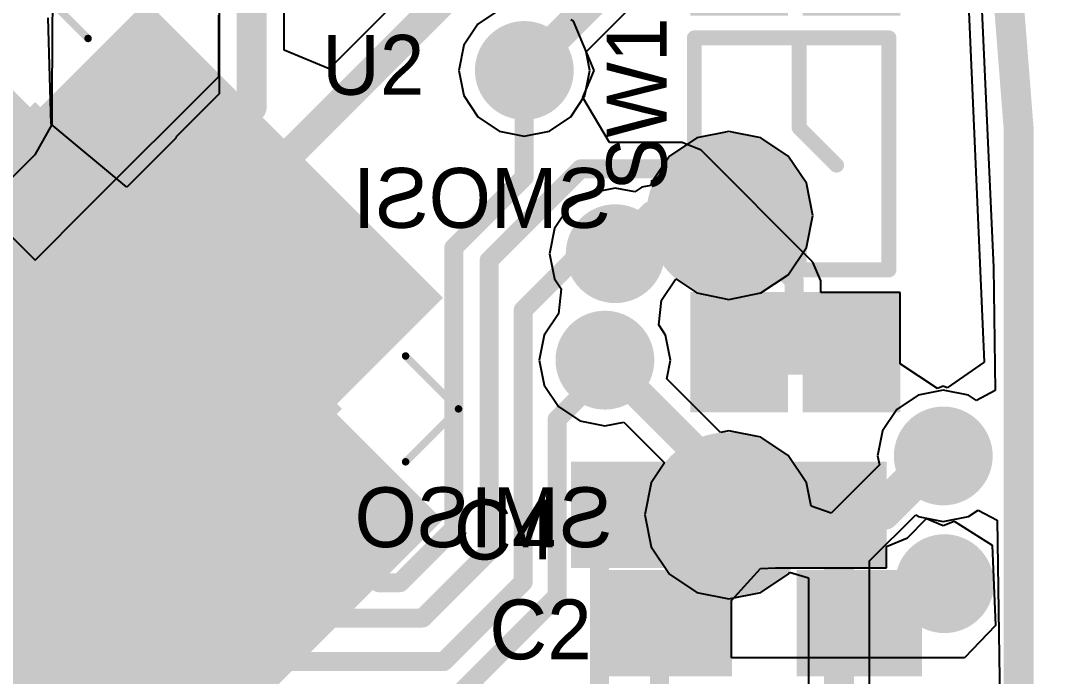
# Model space of a CAD drawing. Header units: millimetres. Extents: x 60.9 to 81, y 34.2 to 64.9.
# Drawn here: x 74.12 to 80.97, y 49.32 to 53.71 of the extents above; entities that cross this region are included whole.
import ezdxf

# ---------------------------------------------------------------- set-up
doc = ezdxf.new("R2010")
doc.units = ezdxf.units.MM
for name, color, linetype in [('BottomLayer', 5, 'Continuous'), ('BottomOverlay', 54, 'Continuous'), ('BottomPaste', 16, 'Continuous'), ('BottomSolder', 6, 'Continuous'), ('KeepOutLayer', 6, 'Continuous'), ('MultiLayer', 9, 'Continuous'), ('TopLayer', 1, 'Continuous'), ('TopOverlay', 2, 'Continuous'), ('TopPaste', 8, 'Continuous'), ('TopSolder', 216, 'Continuous'), ('ViaHoleLayer', 16, 'Continuous')]:
    doc.layers.add(name, color=color, linetype=linetype)

# ---------------------------------------------------------------- blocks, each defined once
blk = doc.blocks.new('0402_3')
at = {"layer": 'TopLayer'}
for points in [[(-0.9524999999999999, -0.254), (-0.3175, -0.254), (-0.9524999999999999, 0.254), (-0.3175, 0.254)], [(0.3175, -0.254), (0.9524999999999999, -0.254), (0.3175, 0.254), (0.9524999999999999, 0.254)]]:
    blk.add_solid(points, dxfattribs=at)
at = {"layer": 'TopPaste'}
for points in [[(-0.9524999999999999, -0.254), (-0.3175, -0.254), (-0.9524999999999999, 0.254), (-0.3175, 0.254)], [(0.3175, -0.254), (0.9524999999999999, -0.254), (0.3175, 0.254), (0.9524999999999999, 0.254)]]:
    blk.add_solid(points, dxfattribs=at)
at = {"layer": 'TopSolder'}
for points in [[(-1.0541, -0.3556), (-0.2159, -0.3556), (-1.0541, 0.3556), (-0.2159, 0.3556)], [(0.2159, -0.3556), (1.0541, -0.3556), (0.2159, 0.3556), (1.0541, 0.3556)]]:
    blk.add_solid(points, dxfattribs=at)
blk = doc.blocks.new('0402_14')
at = {"layer": 'TopLayer'}
for points in [[(-0.9524999999999999, -0.254), (-0.3175, -0.254), (-0.9524999999999999, 0.254), (-0.3175, 0.254)], [(0.3175, -0.254), (0.9524999999999999, -0.254), (0.3175, 0.254), (0.9524999999999999, 0.254)]]:
    blk.add_solid(points, dxfattribs=at)
at = {"layer": 'TopPaste'}
for points in [[(-0.9524999999999999, -0.254), (-0.3175, -0.254), (-0.9524999999999999, 0.254), (-0.3175, 0.254)], [(0.3175, -0.254), (0.9524999999999999, -0.254), (0.3175, 0.254), (0.9524999999999999, 0.254)]]:
    blk.add_solid(points, dxfattribs=at)
at = {"layer": 'TopSolder'}
for points in [[(-1.0541, -0.3556), (-0.2159, -0.3556), (-1.0541, 0.3556), (-0.2159, 0.3556)], [(0.2159, -0.3556), (1.0541, -0.3556), (0.2159, 0.3556), (1.0541, 0.3556)]]:
    blk.add_solid(points, dxfattribs=at)
blk = doc.blocks.new('EM9304V01_QFN28_4X4_17')
at = {"layer": 'TopLayer'}
for points in [[(-1.29999994, 1.55000198), (-1.10000034, 1.55000198), (-1.29999994, 2.35000038), (-1.10000034, 2.35000038)], [(-0.90000074, 1.55000198), (-0.7000011399999999, 1.55000198), (-0.90000074, 2.35000038), (-0.7000011399999999, 2.35000038)], [(-0.5149977, 1.55000198), (-0.2850007, 1.55000198), (-0.5149977, 2.35000038), (-0.2850007, 2.35000038)], [(-0.0999998, 1.55000198), (0.0999998, 1.55000198), (-0.0999998, 2.35000038), (0.0999998, 2.35000038)], [(0.2999994, 1.55000198), (0.499999, 1.55000198), (0.2999994, 2.35000038), (0.499999, 2.35000038)], [(0.7000011399999999, 1.55000198), (0.90000074, 1.55000198), (0.7000011399999999, 2.35000038), (0.90000074, 2.35000038)], [(1.10000034, 1.55000198), (1.29999994, 1.55000198), (1.10000034, 2.35000038), (1.29999994, 2.35000038)], [(2.34999784, 1.0999978), (2.34999784, 1.2999974), (1.54999944, 1.0999978), (1.54999944, 1.2999974)], [(-1.20000014, -1.20000014), (1.20000014, -1.20000014), (-1.20000014, 1.20000014), (1.20000014, 1.20000014)], [(2.34999784, 0.7000036799999999), (2.34999784, 0.90000328), (1.54999944, 0.7000036799999999), (1.54999944, 0.90000328)], [(2.34999784, 0.2999994), (2.34999784, 0.499999), (1.54999944, 0.2999994), (1.54999944, 0.499999)], [(2.35000038, -0.0999998), (2.35000038, 0.0999998), (1.55000198, -0.0999998), (1.55000198, 0.0999998)], [(2.35000038, -0.5149977), (2.35000038, -0.2850007), (1.55000198, -0.5149977), (1.55000198, -0.2850007)], [(2.35000038, -0.90000074), (2.35000038, -0.7000011399999999), (1.55000198, -0.90000074), (1.55000198, -0.7000011399999999)]]:
    blk.add_solid(points, dxfattribs=at)
at = {"layer": 'TopOverlay', "const_width": 0.0499999}
for points in [[(-2.00000108, 2.00000108), (-1.50004272, 2.00000108)], [(1.50008082, 2.00000108), (2.00000108, 2.00000108)], [(2.00000362, 1.50004526), (2.00000108, 2.00000108)]]:
    blk.add_lwpolyline(points, dxfattribs=at)
at = {"layer": 'TopOverlay', "const_width": 0.02499868}
for points in [[(-1.51254206, 2.00000108, 1), (-1.48754338, 2.00000108, 1)], [(1.48758148, 2.00000108, 1), (1.51258016, 2.00000108, 1)], [(1.98750174, 2.00000108, 1), (2.01250042, 2.00000108, 1)], [(1.98750174, 2.00000108, 1), (2.01250042, 2.00000108, 1)], [(1.98750428, 1.50004526, 1), (2.01250296, 1.50004526, 1)]]:
    blk.add_lwpolyline(points, format="xyb", close=True, dxfattribs=at)
at = {"layer": 'TopPaste'}
for points in [[(-1.29999994, 1.55000198), (-1.10000034, 1.55000198), (-1.29999994, 2.35000038), (-1.10000034, 2.35000038)], [(-0.90000074, 1.55000198), (-0.7000011399999999, 1.55000198), (-0.90000074, 2.35000038), (-0.7000011399999999, 2.35000038)], [(-0.5149977, 1.55000198), (-0.2850007, 1.55000198), (-0.5149977, 2.35000038), (-0.2850007, 2.35000038)], [(-0.0999998, 1.55000198), (0.0999998, 1.55000198), (-0.0999998, 2.35000038), (0.0999998, 2.35000038)], [(0.2999994, 1.55000198), (0.499999, 1.55000198), (0.2999994, 2.35000038), (0.499999, 2.35000038)], [(0.7000011399999999, 1.55000198), (0.90000074, 1.55000198), (0.7000011399999999, 2.35000038), (0.90000074, 2.35000038)], [(1.10000034, 1.55000198), (1.29999994, 1.55000198), (1.10000034, 2.35000038), (1.29999994, 2.35000038)], [(2.34999784, 1.0999978), (2.34999784, 1.2999974), (1.54999944, 1.0999978), (1.54999944, 1.2999974)], [(-1.20000014, -1.20000014), (1.20000014, -1.20000014), (-1.20000014, 1.20000014), (1.20000014, 1.20000014)], [(2.34999784, 0.7000036799999999), (2.34999784, 0.90000328), (1.54999944, 0.7000036799999999), (1.54999944, 0.90000328)], [(2.34999784, 0.2999994), (2.34999784, 0.499999), (1.54999944, 0.2999994), (1.54999944, 0.499999)], [(2.35000038, -0.0999998), (2.35000038, 0.0999998), (1.55000198, -0.0999998), (1.55000198, 0.0999998)], [(2.35000038, -0.5149977), (2.35000038, -0.2850007), (1.55000198, -0.5149977), (1.55000198, -0.2850007)], [(2.35000038, -0.90000074), (2.35000038, -0.7000011399999999), (1.55000198, -0.90000074), (1.55000198, -0.7000011399999999)]]:
    blk.add_solid(points, dxfattribs=at)
at = {"layer": 'TopSolder'}
for points in [[(-1.40159994, 1.44840198), (-0.99840034, 1.44840198), (-1.40159994, 2.45160038), (-0.99840034, 2.45160038)], [(-1.00160074, 1.44840198), (-0.59840114, 1.44840198), (-1.00160074, 2.45160038), (-0.59840114, 2.45160038)], [(-0.6165976999999999, 1.44840198), (-0.1834007, 1.44840198), (-0.6165976999999999, 2.45160038), (-0.1834007, 2.45160038)], [(-0.2015998, 1.44840198), (0.2015998, 1.44840198), (-0.2015998, 2.45160038), (0.2015998, 2.45160038)], [(0.1983994, 1.44840198), (0.601599, 1.44840198), (0.1983994, 2.45160038), (0.601599, 2.45160038)], [(0.59840114, 1.44840198), (1.00160074, 1.44840198), (0.59840114, 2.45160038), (1.00160074, 2.45160038)], [(0.99840034, 1.44840198), (1.40159994, 1.44840198), (0.99840034, 2.45160038), (1.40159994, 2.45160038)], [(-1.45000218, -1.45001488), (1.4499971, -1.45001488), (-1.45000218, 1.4499844), (1.4499971, 1.4499844)], [(-1.44840198, 0.99840034), (-1.44840198, 1.40159994), (-2.45160038, 0.99840034), (-2.45160038, 1.40159994)], [(2.45159784, 0.9983977999999999), (2.45159784, 1.4015974), (1.44839944, 0.9983977999999999), (1.44839944, 1.4015974)], [(-1.30160014, -1.30160014), (1.30160014, -1.30160014), (-1.30160014, 1.30160014), (1.30160014, 1.30160014)], [(2.45159784, 0.59840368), (2.45159784, 1.00160328), (1.44839944, 0.59840368), (1.44839944, 1.00160328)], [(2.45159784, 0.1983994), (2.45159784, 0.601599), (1.44839944, 0.1983994), (1.44839944, 0.601599)], [(2.45160038, -0.2015998), (2.45160038, 0.2015998), (1.44840198, -0.2015998), (1.44840198, 0.2015998)], [(2.45160038, -0.6165976999999999), (2.45160038, -0.1834007), (1.44840198, -0.6165976999999999), (1.44840198, -0.1834007)], [(2.45160038, -1.00160074), (2.45160038, -0.59840114), (1.44840198, -1.00160074), (1.44840198, -0.59840114)], [(2.45160038, -1.40159994), (2.45160038, -0.99840034), (1.44840198, -1.40159994), (1.44840198, -0.99840034)], [(0.99840034, -2.45160038), (1.40159994, -2.45160038), (0.99840034, -1.44840198), (1.40159994, -1.44840198)]]:
    blk.add_solid(points, dxfattribs=at)
blk = doc.blocks.new('TP_19')
at = {"layer": 'BottomLayer', "const_width": 0.4499991}
blk.add_lwpolyline([(-0.22500082, 0, 1), (0.22500082, 0, 1)], format="xyb", close=True, dxfattribs=at)
at = {"layer": 'BottomPaste', "const_width": 0.4499991}
blk.add_lwpolyline([(-0.22500082, 0, 1), (0.22500082, 0, 1)], format="xyb", close=True, dxfattribs=at)
at = {"layer": 'BottomSolder', "const_width": 0.5515991}
blk.add_lwpolyline([(-0.27580082, 0, 1), (0.27580082, 0, 1)], format="xyb", close=True, dxfattribs=at)
blk = doc.blocks.new('TP_20')
at = {"layer": 'BottomLayer', "const_width": 0.4499991}
blk.add_lwpolyline([(-0.22500082, 0, 1), (0.22500082, 0, 1)], format="xyb", close=True, dxfattribs=at)
at = {"layer": 'BottomPaste', "const_width": 0.4499991}
blk.add_lwpolyline([(-0.22500082, 0, 1), (0.22500082, 0, 1)], format="xyb", close=True, dxfattribs=at)
at = {"layer": 'BottomSolder', "const_width": 0.5515991}
blk.add_lwpolyline([(-0.27580082, 0, 1), (0.27580082, 0, 1)], format="xyb", close=True, dxfattribs=at)
blk = doc.blocks.new('SW_TACT_EVPBB_27')
at = {"layer": 'TopLayer'}
for points in [[(-0.2999994, 0.9749993199999999), (-0.2999994, 0.52500276), (0.2999994, 0.9749993199999999), (0.2999994, 0.52500276)], [(2.35000038, 0.9749993199999999), (2.35000038, 0.52500276), (2.94999918, 0.9749993199999999), (2.94999918, 0.52500276)], [(-0.2999994, 0.22499828), (-0.2999994, -0.22499828), (0.2999994, 0.22499828), (0.2999994, -0.22499828)], [(2.35000038, 0.22499828), (2.35000038, -0.22499828), (2.94999918, 0.22499828), (2.94999918, -0.22499828)]]:
    blk.add_solid(points, dxfattribs=at)
at = {"layer": 'TopOverlay', "const_width": 0.0999998}
for points in [[(2.10000088, 1.00000054), (0.5499989, 1.00000054)], [(0.5499989, -0.2999994), (0.5499989, 1.00000054)], [(2.10000088, -0.2999994), (2.10000088, 1.00000054)], [(1.15000024, 0.40000174), (1.39999974, 0.6500012399999999)], [(1.00000054, 0.40000174), (0.5499989, 0.40000174)], [(1.15000024, 0.40000174), (0.9999979999999999, 0.40000174)], [(2.04999844, 0.40000174), (1.5999968, 0.40000174)], [(2.10000088, -0.2999994), (0.5499989, -0.2999994)]]:
    blk.add_lwpolyline(points, dxfattribs=at)
at = {"layer": 'TopOverlay', "const_width": 0.0499999}
for points in [[(0.52500022, 1.00000054, 1), (0.57499758, 1.00000054, 1)], [(0.52500022, 1.00000054, 1), (0.57499758, 1.00000054, 1)], [(2.0750022, 1.00000054, 1), (2.12499956, 1.00000054, 1)], [(2.0750022, 1.00000054, 1), (2.12499956, 1.00000054, 1)], [(1.37500106, 0.6500012399999999, 1), (1.42499842, 0.6500012399999999, 1)], [(0.52500022, 0.40000174, 1), (0.57499758, 0.40000174, 1)], [(0.9749993199999999, 0.40000174, 1), (1.02499668, 0.40000174, 1)], [(0.97500186, 0.40000174, 1), (1.02499922, 0.40000174, 1)], [(1.12500156, 0.40000174, 1), (1.17499892, 0.40000174, 1)], [(1.12500156, 0.40000174, 1), (1.17499892, 0.40000174, 1)], [(1.57499812, 0.40000174, 1), (1.62499548, 0.40000174, 1)], [(2.02499976, 0.40000174, 1), (2.07499712, 0.40000174, 1)], [(0.52500022, -0.2999994, 1), (0.57499758, -0.2999994, 1)], [(0.52500022, -0.2999994, 1), (0.57499758, -0.2999994, 1)], [(2.0750022, -0.2999994, 1), (2.12499956, -0.2999994, 1)], [(2.0750022, -0.2999994, 1), (2.12499956, -0.2999994, 1)]]:
    blk.add_lwpolyline(points, format="xyb", close=True, dxfattribs=at)
at = {"layer": 'TopPaste'}
for points in [[(-0.2999994, 0.9749993199999999), (-0.2999994, 0.52500276), (0.2999994, 0.9749993199999999), (0.2999994, 0.52500276)], [(2.35000038, 0.9749993199999999), (2.35000038, 0.52500276), (2.94999918, 0.9749993199999999), (2.94999918, 0.52500276)], [(-0.2999994, 0.22499828), (-0.2999994, -0.22499828), (0.2999994, 0.22499828), (0.2999994, -0.22499828)], [(2.35000038, 0.22499828), (2.35000038, -0.22499828), (2.94999918, 0.22499828), (2.94999918, -0.22499828)]]:
    blk.add_solid(points, dxfattribs=at)
at = {"layer": 'TopSolder'}
for points in [[(-0.4015994, 1.07659932), (-0.4015994, 0.42340276), (0.4015994, 1.07659932), (0.4015994, 0.42340276)], [(2.24840038, 1.07659932), (2.24840038, 0.42340276), (3.05159918, 1.07659932), (3.05159918, 0.42340276)], [(-0.4015994, 0.32659828), (-0.4015994, -0.32659828), (0.4015994, 0.32659828), (0.4015994, -0.32659828)], [(2.24840038, 0.32659828), (2.24840038, -0.32659828), (3.05159918, 0.32659828), (3.05159918, -0.32659828)]]:
    blk.add_solid(points, dxfattribs=at)

msp = doc.modelspace()

# ---------------------------------------------------------------- linework, layer by layer
at = {"layer": 'BottomLayer'}
for p, q in [((80.47781212, 55.1737276), (80.61911486, 52.05734318)), ((77.89884852, 53.49739618), (78.41244922, 54.01099688)), ((77.31729265999999, 53.77731942), (77.17499169999999, 53.68223706)), ((77.17499169999999, 53.68223706), (77.07990934, 53.5399361)), ((77.07990934, 53.5399361), (77.04652104, 53.3720802)), ((77.92377608, 53.3720802), (77.89884852, 53.49739618)), ((77.04652104, 53.3720802), (77.07990934, 53.2042243)), ((77.89038778, 53.2042243), (77.92377608, 53.3720802)), ((77.07990934, 53.2042243), (77.17499169999999, 53.06192334)), ((77.79530541999999, 53.06192334), (77.89038778, 53.2042243)), ((77.17499169999999, 53.06192334), (77.31729265999999, 52.96684097999999)), ((77.65300445999999, 52.96684097999999), (77.79530541999999, 53.06192334)), ((77.31729265999999, 52.96684097999999), (77.48514856, 52.93345267999999)), ((77.48514856, 52.93345267999999), (77.65300445999999, 52.96684097999999)), ((78.85166856, 52.96409269999999), (78.63706904, 52.92140546)), ((79.06626808, 52.92140546), (78.85166856, 52.96409269999999)), ((78.63706904, 52.92140546), (78.45514154, 52.79984614)), ((79.24819558, 52.79984614), (79.06626808, 52.92140546)), ((78.45514154, 52.79984614), (78.33358222, 52.61791864)), ((79.36975489999999, 52.61791864), (79.24819558, 52.79984614)), ((78.33078822, 52.60386736), (78.26969106, 52.591716)), ((78.33358222, 52.61791864), (78.33078822, 52.60386736)), ((79.41244214, 52.40331912), (79.36975489999999, 52.61791864)), ((77.92435266, 52.55303942), (77.7820517, 52.45795706)), ((78.09220855999999, 52.58642772), (77.92435266, 52.55303942)), ((78.22287632, 52.56043589999999), (78.09220855999999, 52.58642772)), ((78.26969106, 52.591716), (78.22287632, 52.56043589999999)), ((77.7820517, 52.45795706), (77.68696933999999, 52.3156561)), ((79.36975489999999, 52.1887196), (79.41244214, 52.40331912)), ((77.68696933999999, 52.3156561), (77.65358103999999, 52.1478002)), ((79.24819558, 52.0067921), (79.36975489999999, 52.1887196)), ((77.65358103999999, 52.1478002), (77.68696933999999, 51.9799443)), ((80.61911486, 52.05734318), (80.63154308, 51.23459146)), ((77.68696933999999, 51.9799443), (77.73231088, 51.9120882)), ((78.40236795999999, 51.83764588), (78.49679246, 51.97896132)), ((78.49679246, 51.97896132), (78.63706904, 51.88523278)), ((79.06626808, 51.88523278), (79.24819558, 52.0067921)), ((77.73231088, 51.9120882), (77.71346916, 51.74675452)), ((78.63706904, 51.88523278), (78.85166856, 51.84254554)), ((78.85166856, 51.84254554), (79.06626808, 51.88523278)), ((78.38352624, 51.6723122), (78.40236795999999, 51.83764588)), ((77.71346916, 51.74675452), (77.61838934, 51.6044561)), ((78.42886777999999, 51.6044561), (78.38352624, 51.6723122)), ((77.61838934, 51.6044561), (77.58500104, 51.43660019999999)), ((78.46225607999999, 51.43660019999999), (78.42886777999999, 51.6044561)), ((77.58500104, 51.43660019999999), (77.61838934, 51.26874429999999)), ((78.43732852, 51.31128422), (78.46225607999999, 51.43660019999999)), ((78.79565902, 50.95295372), (78.43732852, 51.31128422)), ((77.61838934, 51.26874429999999), (77.7134717, 51.12644333999999)), ((80.28422856, 51.23514772), (80.11637266, 51.20175941999999)), ((80.45208446, 51.20175941999999), (80.28422856, 51.23514772)), ((80.63154308, 51.23459146), (80.50556162, 51.1660267)), ((80.11637266, 51.20175941999999), (79.9740717, 51.10667706)), ((80.50556162, 51.1660267), (80.45208446, 51.20175941999999)), ((77.7134717, 51.12644333999999), (77.85577266, 51.03136098)), ((79.9740717, 51.10667706), (79.87898933999999, 50.9643761)), ((77.85577266, 51.03136098), (78.02362855999999, 50.99797268)), ((78.02362855999999, 50.99797268), (78.14894454, 51.02290024)), ((78.14894454, 51.02290024), (78.4218396, 50.75000518)), ((78.85166856, 50.96409415999999), (78.79565902, 50.95295372)), ((79.06626808, 50.92140692), (78.85166856, 50.96409415999999)), ((79.87898933999999, 50.9643761), (79.84560103999999, 50.7965202)), ((79.24819558, 50.7998476), (79.06626808, 50.92140692)), ((78.4218396, 50.75000518), (78.33358222, 50.6179201)), ((79.36975489999999, 50.6179201), (79.24819558, 50.7998476)), ((79.84560103999999, 50.7965202), (79.85746284, 50.736881)), ((79.85746284, 50.736881), (79.53410305999999, 50.41352122)), ((78.33358222, 50.6179201), (78.29089497999999, 50.40332058)), ((79.4011366, 50.4601607), (79.36975489999999, 50.6179201)), ((78.29089497999999, 50.40332058), (78.33358222, 50.18872106)), ((79.53410305999999, 50.41352122), (79.4011366, 50.4601607)), ((79.79218738, 50.0948325), (80.09974582, 50.40239094)), ((80.09974582, 50.40239094), (80.11637266, 50.39128098)), ((80.45208446, 50.39128098), (80.51661315999999, 50.43439747999999)), ((80.51661315999999, 50.43439747999999), (80.64464439999999, 50.36720177999999)), ((80.11637266, 50.39128098), (80.28422856, 50.35789268)), ((80.28422856, 50.35789268), (80.45208446, 50.39128098)), ((80.64464439999999, 50.36720177999999), (80.66623186, 48.93811142)), ((78.33358222, 50.18872106), (78.45514154, 50.00679356)), ((79.79218738, 49.0344079), (79.79218738, 50.0948325)), ((78.45514154, 50.00679356), (78.63706904, 49.88523424)), ((79.06626808, 49.88523424), (79.24819558, 50.00679356)), ((79.24819558, 50.00679356), (79.25734974, 50.02049178)), ((79.25734974, 50.02049178), (79.38434973999999, 49.9819676)), ((79.38434973999999, 49.9819676), (79.38434973999999, 48.9499402)), ((78.63706904, 49.88523424), (78.85166856, 49.842547)), ((78.85166856, 49.842547), (79.06626808, 49.88523424))]:
    msp.add_line(p, q, dxfattribs=at)
at = {"layer": 'BottomLayer', "const_width": 0.1999996}
for points in [[(77.48514856, 53.3720802), (78.51638856, 54.4033202)], [(78.09220855999999, 52.1478002), (78.34772747999999, 52.40331912)], [(78.34772747999999, 52.40331912), (78.85166856, 52.40331912)], [(78.02362855999999, 51.43660019999999), (78.85166856, 50.6085602)], [(79.58826855999999, 50.1793002), (80.28422856, 50.8752602)], [(80.28422856, 50.7965202), (80.28422856, 50.8752602)], [(78.85166856, 50.40332058), (78.85166856, 50.6085602)], [(79.58826855999999, 48.9499402), (79.58826855999999, 50.1793002)]]:
    msp.add_lwpolyline(points, dxfattribs=at)
at = {"layer": 'BottomLayer'}
for points, const_width in [([(77.32004855999999, 53.3720802, 1), (77.65024856, 53.3720802, 1)], 0.3302), ([(77.43514866, 53.3720802, 1), (77.53514846, 53.3720802, 1)], 0.0999998), ([(77.92710856, 52.1478002, 1), (78.25730856, 52.1478002, 1)], 0.3302), ([(78.29772758, 52.40331912, 1), (78.39772737999999, 52.40331912, 1)], 0.0999998), ([(78.29772758, 52.40331912, 1), (78.39772737999999, 52.40331912, 1)], 0.0999998), ([(78.80166865999999, 52.40331912, 1), (78.90166846, 52.40331912, 1)], 0.0999998), ([(78.04220866, 52.1478002, 1), (78.14220845999999, 52.1478002, 1)], 0.0999998), ([(74.44757018, 51.92706912, 1), (74.69756713999999, 51.92706912, 1)], 0.2499995), ([(77.85852856, 51.43660019999999, 1), (78.18872856, 51.43660019999999, 1)], 0.3302), ([(77.97362865999999, 51.43660019999999, 1), (78.07362846, 51.43660019999999, 1)], 0.0999998), ([(75.23497017999999, 51.11426912, 1), (75.48496714, 51.11426912, 1)], 0.2499995), ([(80.11912856, 50.7965202, 1), (80.44932856, 50.7965202, 1)], 0.3302), ([(80.23422866, 50.8752602, 1), (80.33422845999999, 50.8752602, 1)], 0.0999998), ([(80.23422866, 50.8752602, 1), (80.33422845999999, 50.8752602, 1)], 0.0999998), ([(80.23422866, 50.7965202, 1), (80.33422845999999, 50.7965202, 1)], 0.0999998), ([(78.80166865999999, 50.6085602, 1), (78.90166846, 50.6085602, 1)], 0.0999998), ([(78.80166865999999, 50.6085602, 1), (78.90166846, 50.6085602, 1)], 0.0999998), ([(74.44757018, 50.26844912, 1), (74.69756713999999, 50.26844912, 1)], 0.2499995), ([(78.80166865999999, 50.40332058, 1), (78.90166846, 50.40332058, 1)], 0.0999998), ([(79.53826866, 50.1793002, 1), (79.63826845999999, 50.1793002, 1)], 0.0999998), ([(79.53826866, 50.1793002, 1), (79.63826845999999, 50.1793002, 1)], 0.0999998), ([(80.12674856, 49.9430802, 1), (80.45694856, 49.9430802, 1)], 0.3302)]:
    msp.add_lwpolyline(points, format="xyb", close=True, dxfattribs=dict(at, const_width=const_width))
at = {"layer": 'KeepOutLayer', "const_width": 0.1999996}
msp.add_lwpolyline([(80.15878812, 61.0251256, -0.0586053000716878), (80.15878812, 36.85109724)], format="xyb", dxfattribs=at)
at = {"layer": 'MultiLayer'}
for points, const_width in [([(77.32004855999999, 53.3720802, 1), (77.65024856, 53.3720802, 1)], 0.3302), ([(77.92710856, 52.1478002, 1), (78.25730856, 52.1478002, 1)], 0.3302), ([(74.44757018, 51.92706912, 1), (74.69756713999999, 51.92706912, 1)], 0.2499995), ([(77.85852856, 51.43660019999999, 1), (78.18872856, 51.43660019999999, 1)], 0.3302), ([(75.23497017999999, 51.11426912, 1), (75.48496714, 51.11426912, 1)], 0.2499995), ([(80.11912856, 50.7965202, 1), (80.44932856, 50.7965202, 1)], 0.3302), ([(74.44757018, 50.26844912, 1), (74.69756713999999, 50.26844912, 1)], 0.2499995), ([(80.12674856, 49.9430802, 1), (80.45694856, 49.9430802, 1)], 0.3302)]:
    msp.add_lwpolyline(points, format="xyb", close=True, dxfattribs=dict(at, const_width=const_width))
at = {"layer": 'TopLayer'}
for p, q in [((80.28171904, 57.7269102), (80.55695089999999, 51.42306454)), ((75.44744625999999, 55.55708726), (75.44744625999999, 53.21657631999999)), ((75.8804045, 53.50811497999999), (75.8804045, 55.46742018)), ((74.33888866, 54.56612912), (74.33126865999999, 53.59219152)), ((77.16498664, 54.3684333), (76.1804039, 53.38385056)), ((74.32403728, 53.01346268), (74.30322452, 53.7226002)), ((75.44341274, 53.33131066), (75.4434102, 53.74099996)), ((77.81440875999999, 53.7013404), (77.79498792, 53.70938458)), ((77.95079405999999, 53.3720802), (77.81440875999999, 53.7013404)), ((74.33126865999999, 53.59219152), (74.32872866, 53.18436912)), ((72.82110404, 53.5004645), (74.21683404, 52.1047345)), ((76.1804039, 53.38385056), (75.8804045, 53.50811497999999)), ((77.8758666, 53.1911941), (77.95079405999999, 53.3720802)), ((74.56748866, 52.45538912), (75.44341274, 53.33131066)), ((75.44744625999999, 53.21657631999999), (75.15991317999999, 52.92904324)), ((74.32872866, 53.18436912), (74.32872866, 53.01164911999999)), ((78.05475118, 52.89119216), (77.8758666, 53.1911941)), ((74.32872866, 53.01164911999999), (74.2146217, 52.80825354)), ((74.82840508, 52.59209446), (74.32403728, 53.01346268)), ((75.15606507999999, 52.91975446), (74.82840508, 52.59209446)), ((75.15991317999999, 52.92904324), (75.15606507999999, 52.91975446)), ((78.54076748, 52.89119216), (78.05475118, 52.89119216)), ((78.66590565999999, 52.83935838), (78.54076748, 52.89119216)), ((74.2146217, 52.80825354), (74.00525204, 52.59888388)), ((79.41368673999999, 52.0915773), (78.66590565999999, 52.83935838)), ((74.21683404, 52.1047345), (74.56748866, 52.45538912)), ((79.46552052, 51.96643912), (79.41368673999999, 52.0915773)), ((79.46552052, 51.88940854), (79.46552052, 51.96643912)), ((79.99604778, 51.88940854), (79.46552052, 51.88940854)), ((79.99604778, 51.41279024), (79.99604778, 51.88940854)), ((80.24549101999999, 51.24612052), (79.99604778, 51.41279024)), ((80.55695089999999, 51.42306454), (80.31120589999999, 51.25099224)), ((80.28422856, 51.2621657), (80.24549101999999, 51.24612052)), ((80.31120589999999, 51.25099224), (80.28422856, 51.2621657)), ((80.04410204, 50.25024748), (80.17144748, 50.37759037999999)), ((80.17144748, 50.37759037999999), (80.28422856, 50.3308747)), ((80.28422856, 50.3308747), (80.35733484, 50.36115658)), ((80.35733484, 50.36115658), (80.61035439999999, 50.19996563999999)), ((79.90416836, 50.19228468), (80.04410204, 50.25024748)), ((80.61035439999999, 50.19996563999999), (80.63373256, 49.66449046)), ((79.90416836, 50.04932078), (79.90416836, 50.19228468)), ((78.87038835999999, 49.83165802), (79.06408875999999, 50.0437531)), ((79.06408875999999, 50.0437531), (79.1635958, 50.04932078)), ((79.1635958, 50.04932078), (79.90416836, 50.04932078)), ((78.87038835999999, 49.4477802), (78.87038835999999, 49.83165802)), ((80.63373256, 49.66449046), (80.42627806, 49.4477802)), ((80.42627806, 49.4477802), (78.87038835999999, 49.4477802))]:
    msp.add_line(p, q, dxfattribs=at)
for points, const_width in [([(75.66392538, 53.12690924), (75.66392538, 55.55708726)], 0.1999996), ([(75.59582798, 52.49312844), (77.31805974, 54.2153602)], 0.1999996), ([(77.48514856, 52.65942986), (77.48514856, 53.3720802)], 0.127), ([(75.31298627999999, 52.77597014), (75.66392538, 53.12690924)], 0.1999996), ([(74.26814965999999, 52.29681692), (75.03014204, 53.05881692)], 0.1999996), ([(77.25052876, 52.10378454), (77.86096442, 52.7142202)], 0.127), ([(77.86096442, 52.7142202), (78.54076748, 52.7142202)], 0.127), ([(78.54076748, 52.7142202), (79.28854856, 51.96643912)], 0.127), ([(77.01430875999999, 52.18859006), (77.48514856, 52.65942986)], 0.127), ([(77.01430875999999, 50.30987143999999), (77.01430875999999, 52.18859006)], 0.127), ([(77.47752856, 51.77050352), (77.85482524, 52.1478002)], 0.127), ([(77.85482524, 52.1478002), (78.09220855999999, 52.1478002)], 0.127), ([(73.83596865999999, 51.92706912), (74.42922122, 51.61066894)], 0.4064), ([(74.59796865999999, 51.92706912), (74.8253012, 51.68458039999999)], 0.4064), ([(77.25052876, 50.1580404), (77.25052876, 52.10378454)], 0.127), ([(79.28854856, 51.48940933999999), (79.28854856, 51.96643912)], 0.127), ([(74.8253012, 51.68458039999999), (75.35996865999999, 51.11426912)], 0.4064), ([(74.42922122, 51.61066894), (74.47008982, 51.58887066)], 0.4064), ([(74.47008982, 51.58887066), (75.35996865999999, 51.11426912)], 0.4064), ([(77.47752856, 49.9532402), (77.47752856, 51.77050352)], 0.127), ([(78.92104866, 51.48940933999999), (79.28854856, 51.48940933999999)], 0.2999994), ([(79.28854856, 51.48940933999999), (79.6710497, 51.48940933999999)], 0.2999994), ([(78.02362855999999, 51.36040019999999), (78.02362855999999, 51.43660019999999)], 0.127), ([(77.70452836, 51.0413), (78.02362855999999, 51.36040019999999)], 0.127), ([(72.83810934, 49.7354098), (74.21696865999999, 51.11426912)], 0.127), ([(74.21696865999999, 50.54858572), (74.21696865999999, 51.11426912)], 0.127), ([(77.70452836, 49.85921448), (77.70452836, 51.0413)], 0.127), ([(79.89102894, 50.40332058), (80.28422856, 50.7965202)], 0.1999996), ([(73.12095104, 49.4525681), (74.21696865999999, 50.54858572)], 0.127), ([(77.98785011999999, 50.18670176), (78.40462855999999, 50.6034802)], 0.127), ([(79.48666856, 50.40332058), (79.89102894, 50.40332058)], 0.1999996), ([(76.16151391999999, 50.30110081999999), (76.41383752, 50.04877722)], 0.127), ([(76.65407325999999, 49.94963594), (77.01430875999999, 50.30987143999999)], 0.127), ([(76.80619132, 49.71370296), (77.25052876, 50.1580404)], 0.127), ([(77.98785011999999, 48.8209209), (77.98785011999999, 50.18670176)], 0.127), ([(75.87866713999999, 50.01825404), (75.880341, 50.01658018)], 0.127), ([(75.87866713999999, 50.01490631999999), (76.17987049999999, 49.71370296)], 0.127), ([(76.41383752, 50.04877722), (76.41384006, 50.04877722)], 0.127), ([(76.41384006, 50.04877722), (76.5129788, 49.94963594)], 0.127), ([(76.5129788, 49.94963594), (76.65407325999999, 49.94963594)], 0.127), ([(76.94666855999999, 49.4223802), (77.47752856, 49.9532402)], 0.127), ([(77.02893408, 49.1836202), (77.70452836, 49.85921448)], 0.127), ([(75.59582798, 49.7354098), (75.90885757999999, 49.4223802)], 0.127), ([(76.17987049999999, 49.71370296), (76.80619132, 49.71370296)], 0.127), ([(78.45288855999999, 49.4985802), (78.45288855999999, 49.6789202)], 0.127), ([(75.31298627999999, 49.4525681), (75.58193417999999, 49.1836202)], 0.127), ([(78.38784932, 49.43354095999999), (78.45288855999999, 49.4985802)], 0.127), ([(75.90885757999999, 49.4223802), (76.94666855999999, 49.4223802)], 0.127), ([(78.38784932, 49.0209205), (78.38784932, 49.43354095999999)], 0.127)]:
    msp.add_lwpolyline(points, dxfattribs=dict(at, const_width=const_width))
for points, const_width in [([(77.32004855999999, 53.3720802, 1), (77.65024856, 53.3720802, 1)], 0.3302), ([(77.45339856, 53.3720802, 1), (77.51689856, 53.3720802, 1)], 0.0635), ([(75.61392547999999, 53.12690924, 1), (75.71392528, 53.12690924, 1)], 0.0999998), ([(75.61392547999999, 53.12690924, 1), (75.71392528, 53.12690924, 1)], 0.0999998), ([(74.98014214, 53.05881692, 1), (75.08014193999999, 53.05881692, 1)], 0.0999998), ([(75.26298638, 52.77597014, 1), (75.36298618, 52.77597014, 1)], 0.0999998), ([(77.82921442, 52.7142202, 1), (77.89271441999999, 52.7142202, 1)], 0.0635), ([(77.82921442, 52.7142202, 1), (77.89271441999999, 52.7142202, 1)], 0.0635), ([(78.50901748, 52.7142202, 1), (78.57251748, 52.7142202, 1)], 0.0635), ([(78.50901748, 52.7142202, 1), (78.57251748, 52.7142202, 1)], 0.0635), ([(77.45339856, 52.65942986, 1), (77.51689856, 52.65942986, 1)], 0.0635), ([(77.45339856, 52.65942986, 1), (77.51689856, 52.65942986, 1)], 0.0635), ([(75.54582807999999, 52.49312844, 1), (75.64582788, 52.49312844, 1)], 0.0999998), ([(77.92710856, 52.1478002, 1), (78.25730856, 52.1478002, 1)], 0.3302), ([(74.21814976, 52.29681692, 1), (74.31814956, 52.29681692, 1)], 0.0999998), ([(76.98255875999999, 52.18859006, 1), (77.04605876, 52.18859006, 1)], 0.0635), ([(76.98255875999999, 52.18859006, 1), (77.04605876, 52.18859006, 1)], 0.0635), ([(77.82307524, 52.1478002, 1), (77.88657524, 52.1478002, 1)], 0.0635), ([(77.82307524, 52.1478002, 1), (77.88657524, 52.1478002, 1)], 0.0635), ([(78.06045856, 52.1478002, 1), (78.12395855999999, 52.1478002, 1)], 0.0635), ([(74.44757018, 51.92706912, 1), (74.69756713999999, 51.92706912, 1)], 0.2499995), ([(74.49636866, 51.92706912, 1), (74.69956866, 51.92706912, 1)], 0.2032), ([(77.21877875999999, 52.10378454, 1), (77.28227876, 52.10378454, 1)], 0.0635), ([(77.21877875999999, 52.10378454, 1), (77.28227876, 52.10378454, 1)], 0.0635), ([(79.25679856, 51.96643912, 1), (79.32029856, 51.96643912, 1)], 0.0635), ([(79.25679856, 51.96643912, 1), (79.32029856, 51.96643912, 1)], 0.0635), ([(74.7237012, 51.68458039999999, 1), (74.92690119999999, 51.68458039999999, 1)], 0.2032), ([(74.7237012, 51.68458039999999, 1), (74.92690119999999, 51.68458039999999, 1)], 0.2032), ([(74.32762122, 51.61066894, 1), (74.53082121999999, 51.61066894, 1)], 0.2032), ([(74.32762122, 51.61066894, 1), (74.53082121999999, 51.61066894, 1)], 0.2032), ([(74.36848982, 51.58887066, 1), (74.57168981999999, 51.58887066, 1)], 0.2032), ([(74.36848982, 51.58887066, 1), (74.57168981999999, 51.58887066, 1)], 0.2032), ([(77.44577856, 51.77050352, 1), (77.50927856, 51.77050352, 1)], 0.0635), ([(77.44577856, 51.77050352, 1), (77.50927856, 51.77050352, 1)], 0.0635), ([(77.85852856, 51.43660019999999, 1), (78.18872856, 51.43660019999999, 1)], 0.3302), ([(78.84605008, 51.48940933999999, 1), (78.99604724, 51.48940933999999, 1)], 0.1499997), ([(79.21354998, 51.48940933999999, 1), (79.36354714, 51.48940933999999, 1)], 0.1499997), ([(79.21354998, 51.48940933999999, 1), (79.36354714, 51.48940933999999, 1)], 0.1499997), ([(79.59605112, 51.48940933999999, 1), (79.74604828, 51.48940933999999, 1)], 0.1499997), ([(77.99187855999999, 51.43660019999999, 1), (78.05537856, 51.43660019999999, 1)], 0.0635), ([(79.25679856, 51.48940933999999, 1), (79.32029856, 51.48940933999999, 1)], 0.0635), ([(75.23497017999999, 51.11426912, 1), (75.48496714, 51.11426912, 1)], 0.2499995), ([(77.99187855999999, 51.36040019999999, 1), (78.05537856, 51.36040019999999, 1)], 0.0635), ([(77.99187855999999, 51.36040019999999, 1), (78.05537856, 51.36040019999999, 1)], 0.0635), ([(75.25836866, 51.11426912, 1), (75.46156866, 51.11426912, 1)], 0.2032), ([(75.25836866, 51.11426912, 1), (75.46156866, 51.11426912, 1)], 0.2032), ([(74.18521865999999, 51.11426912, 1), (74.24871866, 51.11426912, 1)], 0.0635), ([(74.18521865999999, 51.11426912, 1), (74.24871866, 51.11426912, 1)], 0.0635), ([(77.67277836, 51.0413, 1), (77.73627836, 51.0413, 1)], 0.0635), ([(77.67277836, 51.0413, 1), (77.73627836, 51.0413, 1)], 0.0635), ([(80.11912856, 50.7965202, 1), (80.44932856, 50.7965202, 1)], 0.3302), ([(80.23422866, 50.7965202, 1), (80.33422845999999, 50.7965202, 1)], 0.0999998), ([(74.18521865999999, 50.54858572, 1), (74.24871866, 50.54858572, 1)], 0.0635), ([(74.18521865999999, 50.54858572, 1), (74.24871866, 50.54858572, 1)], 0.0635), ([(78.37287855999999, 50.6034802, 1), (78.43637856, 50.6034802, 1)], 0.0635), ([(74.44757018, 50.26844912, 1), (74.69756713999999, 50.26844912, 1)], 0.2499995), ([(79.43666866, 50.40332058, 1), (79.53666846, 50.40332058, 1)], 0.0999998), ([(79.84102904, 50.40332058, 1), (79.94102884, 50.40332058, 1)], 0.0999998), ([(79.84102904, 50.40332058, 1), (79.94102884, 50.40332058, 1)], 0.0999998), ([(76.12976392, 50.30110081999999, 1), (76.19326391999999, 50.30110081999999, 1)], 0.0635), ([(76.98255875999999, 50.30987143999999, 1), (77.04605876, 50.30987143999999, 1)], 0.0635), ([(76.98255875999999, 50.30987143999999, 1), (77.04605876, 50.30987143999999, 1)], 0.0635), ([(80.12674856, 49.9430802, 1), (80.45694856, 49.9430802, 1)], 0.3302), ([(77.21877875999999, 50.1580404, 1), (77.28227876, 50.1580404, 1)], 0.0635), ([(77.21877875999999, 50.1580404, 1), (77.28227876, 50.1580404, 1)], 0.0635), ([(77.95610012, 50.18670176, 1), (78.01960011999999, 50.18670176, 1)], 0.0635), ([(77.95610012, 50.18670176, 1), (78.01960011999999, 50.18670176, 1)], 0.0635), ([(75.84691714, 50.01825404, 1), (75.91041713999999, 50.01825404, 1)], 0.0635), ([(75.84691714, 50.01490631999999, 1), (75.91041713999999, 50.01490631999999, 1)], 0.0635), ([(75.848591, 50.01658018, 1), (75.91209099999999, 50.01658018, 1)], 0.0635), ([(76.38208752, 50.04877722, 1), (76.44558751999999, 50.04877722, 1)], 0.0635), ([(76.38208752, 50.04877722, 1), (76.44558751999999, 50.04877722, 1)], 0.0635), ([(76.38209006, 50.04877722, 1), (76.44559006, 50.04877722, 1)], 0.0635), ([(76.38209006, 50.04877722, 1), (76.44559006, 50.04877722, 1)], 0.0635), ([(76.4812288, 49.94963594, 1), (76.5447288, 49.94963594, 1)], 0.0635), ([(76.4812288, 49.94963594, 1), (76.5447288, 49.94963594, 1)], 0.0635), ([(76.62232326, 49.94963594, 1), (76.68582325999999, 49.94963594, 1)], 0.0635), ([(76.62232326, 49.94963594, 1), (76.68582325999999, 49.94963594, 1)], 0.0635), ([(77.44577856, 49.9532402, 1), (77.50927856, 49.9532402, 1)], 0.0635), ([(77.44577856, 49.9532402, 1), (77.50927856, 49.9532402, 1)], 0.0635), ([(77.67277836, 49.85921448, 1), (77.73627836, 49.85921448, 1)], 0.0635), ([(77.67277836, 49.85921448, 1), (77.73627836, 49.85921448, 1)], 0.0635), ([(75.56407798, 49.7354098, 1), (75.62757798, 49.7354098, 1)], 0.0635), ([(76.14812049999999, 49.71370296, 1), (76.2116205, 49.71370296, 1)], 0.0635), ([(76.14812049999999, 49.71370296, 1), (76.2116205, 49.71370296, 1)], 0.0635), ([(76.77444132, 49.71370296, 1), (76.83794132, 49.71370296, 1)], 0.0635), ([(76.77444132, 49.71370296, 1), (76.83794132, 49.71370296, 1)], 0.0635), ([(78.42113855999999, 49.6789202, 1), (78.48463856, 49.6789202, 1)], 0.0635), ([(75.28123628, 49.4525681, 1), (75.34473627999999, 49.4525681, 1)], 0.0635), ([(78.42113855999999, 49.4985802, 1), (78.48463856, 49.4985802, 1)], 0.0635), ([(78.42113855999999, 49.4985802, 1), (78.48463856, 49.4985802, 1)], 0.0635), ([(75.87710758, 49.4223802, 1), (75.94060757999999, 49.4223802, 1)], 0.0635), ([(75.87710758, 49.4223802, 1), (75.94060757999999, 49.4223802, 1)], 0.0635), ([(76.91491855999999, 49.4223802, 1), (76.97841856, 49.4223802, 1)], 0.0635), ([(76.91491855999999, 49.4223802, 1), (76.97841856, 49.4223802, 1)], 0.0635), ([(78.35609932, 49.43354095999999, 1), (78.41959931999999, 49.43354095999999, 1)], 0.0635), ([(78.35609932, 49.43354095999999, 1), (78.41959931999999, 49.43354095999999, 1)], 0.0635)]:
    msp.add_lwpolyline(points, format="xyb", close=True, dxfattribs=dict(at, const_width=const_width))
at = {"layer": 'ViaHoleLayer', "const_width": 0.127}
for points in [[(77.42164856, 53.3720802, 1), (77.54864855999999, 53.3720802, 1)], [(78.02870856, 52.1478002, 1), (78.15570856, 52.1478002, 1)], [(74.50906866, 51.92706912, 1), (74.63606865999999, 51.92706912, 1)], [(77.96012856, 51.43660019999999, 1), (78.08712856, 51.43660019999999, 1)], [(75.29646866, 51.11426912, 1), (75.42346866, 51.11426912, 1)], [(80.22072856, 50.7965202, 1), (80.34772856, 50.7965202, 1)], [(74.50906866, 50.26844912, 1), (74.63606865999999, 50.26844912, 1)], [(80.22834856, 49.9430802, 1), (80.35534856, 49.9430802, 1)]]:
    msp.add_lwpolyline(points, format="xyb", close=True, dxfattribs=at)

# ---------------------------------------------------------------- block references
for name, p, rotation in [('EM9304V01_QFN28_4X4_17', (74.21696865999999, 51.1109214), 315), ('SW_TACT_EVPBB_27', (78.92104866, 54.13940912), 270), ('TP_19', (78.85166856, 52.40331912), 90), ('TP_20', (78.85166856, 50.40332058), 90), ('0402_14', (78.85166856, 50.40332058), 360), ('0402_3', (79.08788856, 49.6789202), 360)]:
    msp.add_blockref(name, p, dxfattribs=dict(rotation=rotation))

# ---------------------------------------------------------------- texts
at = {"layer": 'BottomOverlay', "text_generation_flag": 2}
for s, p in [('SMOSI', (78.06426856, 52.3205202)), ('SMISO', (78.07442856, 50.1869202))]:
    msp.add_text(s, height=0.3999992, dxfattribs=at).set_placement(p)
at = {"layer": 'TopOverlay'}
msp.add_text('SW1', height=0.3999992, rotation=90, dxfattribs=at).set_placement((78.43510855999999, 52.5669002))
for s, p in [('U2', (76.13386856, 53.2095202)), ('C4', (77.01430875999999, 50.10463181999999)), ('C2', (77.25146855999999, 49.4376202))]:
    msp.add_text(s, height=0.3999992, dxfattribs=at).set_placement(p)

doc.saveas('drawing.dxf')
